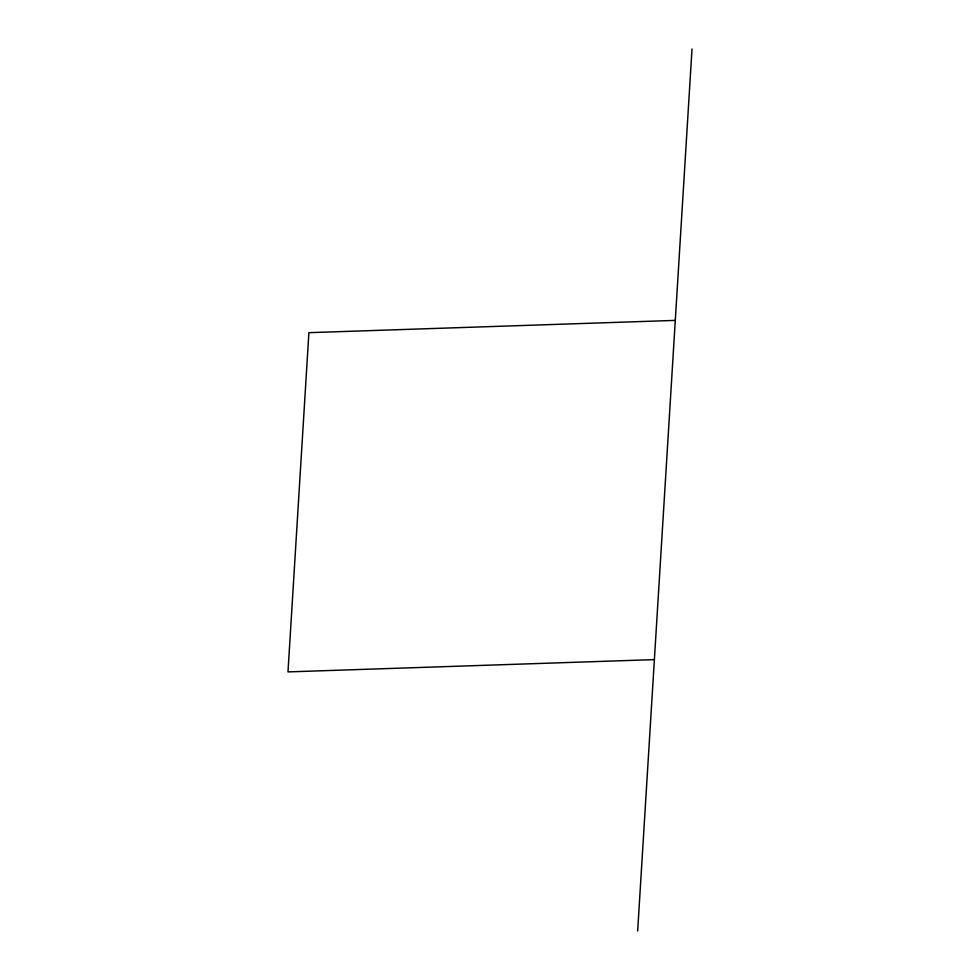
<?xml version="1.0" encoding="UTF-8"?>
<svg xmlns="http://www.w3.org/2000/svg" width="980" height="980" viewBox="0 0 980 980"><rect width="100%" height="100%" fill="white"/><g stroke="black" fill="none" stroke-linecap="round" stroke-linejoin="round"><path stroke-width="1.47" d="M637.662 931L692.015 49M675.293 320.387L308.896 332.673L287.985 671.9L654.383 659.614"/></g></svg>
